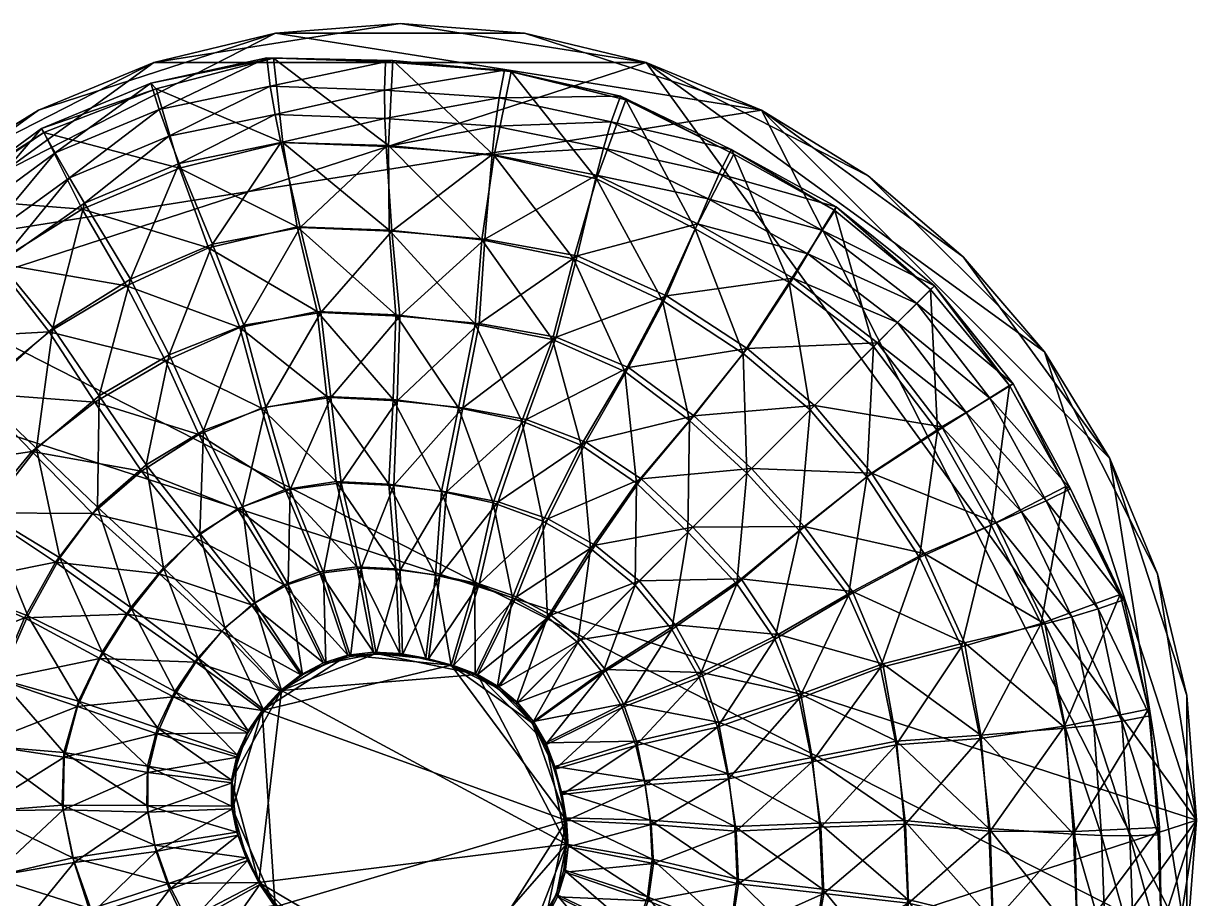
# Model space of a CAD drawing. Header units: centimetres. Extents: x -12 to 12, y -9.4 to 9.4.
# Drawn here: x -1.85 to 12.05, y -0.93 to 9.44 of the extents above; entities that cross this region are included whole.
import ezdxf

# ---------------------------------------------------------------- set-up
doc = ezdxf.new("R2010")
doc.units = ezdxf.units.CM
doc.layers.get('0').update_dxf_attribs({"color": 194, "true_color": 0x551cb1})

msp = doc.modelspace()

# ---------------------------------------------------------------- meshes
at = {"color": 221, "true_color": 0xe5a6d7}
mesh = msp.add_polyface(dxfattribs=at)
corners = [(12.049, 0, 0.044), (11.933, 1.476, 0.044), (11.587, 2.916, 0.044), (11.021, 4.284, 0.044), (10.247, 5.546, 0.044), (9.285, 6.672, 0.044), (8.16, 7.633, 0.044), (6.897, 8.407, 0.044), (5.529, 8.974, 0.044), (4.09, 9.319, 0.044), (2.614, 9.435, 0.044), (1.138, 9.319, 0.044), (-0.302, 8.974, 0.044), (-1.67, 8.407, 0.044), (-2.932, 7.633, 0.044), (-4.058, 6.672, 0.044), (-5.02, 5.546, 0.044), (-5.793, 4.284, 0.044), (-6.36, 2.916, 0.044), (-6.706, 1.476, 0.044), (-6.822, 0, 0.044), (-6.706, -1.476, 0.044), (-6.36, -2.916, 0.044), (-5.793, -4.284, 0.044), (-5.02, -5.546, 0.044), (-4.058, -6.672, 0.044), (-2.932, -7.633, 0.044), (-1.67, -8.407, 0.044), (-0.302, -8.974, 0.044), (1.138, -9.319, 0.044), (2.614, -9.435, 0.044), (4.09, -9.319, 0.044), (5.529, -8.974, 0.044), (6.897, -8.407, 0.044), (8.16, -7.633, 0.044), (9.285, -6.672, 0.044), (10.247, -5.546, 0.044), (11.021, -4.284, 0.044), (11.587, -2.916, 0.044), (11.933, -1.476, 0.044), (12.049, 0, 0.149), (11.933, 1.476, 0.149), (11.587, 2.916, 0.149), (11.021, 4.284, 0.149), (10.247, 5.546, 0.149), (9.285, 6.672, 0.149), (8.16, 7.633, 0.149), (6.897, 8.407, 0.149), (5.529, 8.974, 0.149), (4.09, 9.319, 0.149), (2.614, 9.435, 0.149), (1.138, 9.319, 0.149), (-0.302, 8.974, 0.149), (-1.67, 8.407, 0.149), (-2.932, 7.633, 0.149), (-4.058, 6.672, 0.149), (-5.02, 5.546, 0.149), (-5.793, 4.284, 0.149), (-6.36, 2.916, 0.149), (-6.706, 1.476, 0.149), (-6.822, 0, 0.149), (-6.706, -1.476, 0.149), (-6.36, -2.916, 0.149), (-5.793, -4.284, 0.149), (-5.02, -5.546, 0.149), (-4.058, -6.672, 0.149), (-2.932, -7.633, 0.149), (-1.67, -8.407, 0.149), (-0.302, -8.974, 0.149), (1.138, -9.319, 0.149), (2.614, -9.435, 0.149), (4.09, -9.319, 0.149), (5.529, -8.974, 0.149), (6.897, -8.407, 0.149), (8.16, -7.633, 0.149), (9.285, -6.672, 0.149), (10.247, -5.546, 0.149), (11.021, -4.284, 0.149), (11.587, -2.916, 0.149), (11.933, -1.476, 0.149)]
mesh.append_faces([[corners[k] for k in face] for face in [(36, 34, 32), (32, 30, 28), (28, 26, 24), (32, 28, 24), (24, 22, 20), (20, 18, 16), (24, 20, 16), (16, 14, 12), (12, 10, 8), (16, 12, 8), (8, 6, 4), (4, 2, 0), (8, 4, 0), (16, 8, 0), (24, 16, 0), (32, 24, 0), (36, 32, 0), (38, 36, 0), (43, 45, 47), (47, 49, 51), (51, 53, 55), (47, 51, 55), (55, 57, 59), (59, 61, 63), (55, 59, 63), (63, 65, 67), (67, 69, 71), (63, 67, 71), (71, 73, 75), (75, 77, 79), (71, 75, 79), (63, 71, 79), (55, 63, 79), (47, 55, 79), (43, 47, 79), (41, 43, 79)]], dxfattribs={"vtx0": -1, "vtx1": -1, "vtx2": -1, "color": 221})
mesh.append_faces([[corners[k] for k in face] for face in [(39, 38, 0), (40, 41, 79)]], dxfattribs={"vtx1": -1, "color": 221})
mesh.append_faces([[corners[k] for k in face] for face in [(0, 1, 41), (41, 40, 0), (1, 2, 42), (42, 41, 1), (2, 3, 43), (43, 42, 2), (3, 4, 44), (44, 43, 3), (4, 5, 45), (45, 44, 4), (5, 6, 46), (46, 45, 5), (6, 7, 47), (47, 46, 6), (7, 8, 48), (48, 47, 7), (8, 9, 49), (49, 48, 8), (9, 10, 50), (50, 49, 9), (10, 11, 51), (51, 50, 10), (11, 12, 52), (52, 51, 11), (12, 13, 53), (53, 52, 12), (13, 14, 54), (54, 53, 13), (14, 15, 55), (55, 54, 14), (15, 16, 56), (56, 55, 15), (16, 17, 57), (57, 56, 16), (17, 18, 58), (58, 57, 17), (18, 19, 59), (59, 58, 18), (19, 20, 60), (60, 59, 19), (20, 21, 61), (61, 60, 20), (21, 22, 62), (62, 61, 21), (22, 23, 63), (63, 62, 22), (23, 24, 64), (64, 63, 23), (24, 25, 65), (65, 64, 24), (25, 26, 66), (66, 65, 25), (26, 27, 67), (67, 66, 26), (27, 28, 68), (68, 67, 27), (28, 29, 69), (69, 68, 28), (29, 30, 70), (70, 69, 29), (30, 31, 71), (71, 70, 30), (31, 32, 72), (72, 71, 31), (32, 33, 73), (73, 72, 32), (33, 34, 74), (74, 73, 33), (34, 35, 75), (75, 74, 34), (35, 36, 76), (76, 75, 35), (36, 37, 77), (77, 76, 36), (37, 38, 78), (78, 77, 37), (38, 39, 79), (79, 78, 38), (39, 0, 40), (40, 79, 39), (38, 37, 36), (36, 35, 34), (34, 33, 32), (32, 31, 30), (30, 29, 28), (28, 27, 26), (26, 25, 24), (24, 23, 22), (22, 21, 20), (20, 19, 18), (18, 17, 16), (16, 15, 14), (14, 13, 12), (12, 11, 10), (10, 9, 8), (8, 7, 6), (6, 5, 4), (4, 3, 2), (2, 1, 0), (41, 42, 43), (43, 44, 45), (45, 46, 47), (47, 48, 49), (49, 50, 51), (51, 52, 53), (53, 54, 55), (55, 56, 57), (57, 58, 59), (59, 60, 61), (61, 62, 63), (63, 64, 65), (65, 66, 67), (67, 68, 69), (69, 70, 71), (71, 72, 73), (73, 74, 75), (75, 76, 77), (77, 78, 79)]], dxfattribs={"vtx2": -1, "color": 221})
mesh = msp.add_polyface(dxfattribs=at)
corners = [(2.527, 8.995, 0.086), (1.115, 9.023, 0.166), (1.035, 9.03, 0.666), (2.443, 8.982, 0.586), (-0.275, 8.661, 0.068), (-0.338, 8.728, 0.568), (1.134, 8.359, 0.736), (2.434, 8.311, 0.68), (2.43, 8.646, 0.668), (1.076, 8.693, 0.739), (-0.125, 8.101, 0.651), (-0.24, 8.418, 0.648), (-1.3, 7.609, 0.62), (1.202, 8.026, 0.661), (2.449, 7.978, 0.619), (-0.002, 7.778, 0.582), (-1.125, 7.306, 0.561), (-1.473, 7.904, 0.608), (1.432, 7.021, 0.637), (2.518, 6.974, 0.627), (0.391, 6.822, 0.576), (-0.579, 6.407, 0.58), (1.676, 6.014, 0.623), (2.611, 5.971, 0.609), (0.762, 5.861, 0.596), (-0.119, 5.511, 0.601), (-1.606, 8.145, 0.024), (0, 7.72, 0.036), (1.225, 8.026, 0.115), (2.479, 7.992, 0.073), (-1.152, 7.235, 0.015), (0.346, 6.779, 0.03), (-0.626, 6.328, 0.034), (1.395, 7.026, 0.091), (2.484, 6.989, 0.081), (0.718, 5.834, 0.05), (1.631, 6.024, 0.077), (2.566, 5.986, 0.063)]
mesh.append_faces([[corners[k] for k in face] for face in [(0, 1, 2), (2, 3, 0), (1, 4, 5), (5, 2, 1), (6, 7, 8), (8, 9, 6), (10, 6, 9), (9, 11, 10), (12, 10, 11), (13, 14, 7), (7, 6, 13), (3, 2, 9), (9, 8, 3), (15, 13, 6), (6, 10, 15), (2, 5, 11), (11, 9, 2), (16, 15, 10), (17, 11, 5), (14, 13, 18), (18, 19, 14), (13, 15, 20), (20, 18, 13), (15, 16, 21), (21, 20, 15), (19, 18, 22), (22, 23, 19), (18, 20, 24), (24, 22, 18), (20, 21, 25), (26, 4, 27), (4, 1, 28), (28, 27, 4), (1, 0, 29), (29, 28, 1), (30, 27, 31), (31, 32, 30), (27, 28, 33), (33, 31, 27), (28, 29, 34), (34, 33, 28), (32, 31, 35), (31, 33, 36), (33, 34, 37), (37, 36, 33)]], dxfattribs={"vtx2": -1, "color": 221})
mesh = msp.add_polyface(dxfattribs=at)
corners = [(5.287, 8.53, 0.093), (3.931, 8.867, 0.083), (3.851, 8.883, 0.583), (5.224, 8.575, 0.593), (2.527, 8.995, 0.086), (2.443, 8.982, 0.586), (6.395, 7.654, 0.625), (5.116, 8.272, 0.68), (5.024, 7.958, 0.688), (3.74, 8.219, 0.666), (3.787, 8.553, 0.663), (2.434, 8.311, 0.68), (2.43, 8.646, 0.668), (6.264, 7.36, 0.655), (4.94, 7.639, 0.619), (3.704, 7.883, 0.596), (2.449, 7.978, 0.619), (6.136, 7.062, 0.61), (4.714, 6.685, 0.597), (5.771, 6.209, 0.645), (3.62, 6.882, 0.58), (2.518, 6.974, 0.627), (4.465, 5.72, 0.6), (3.55, 5.881, 0.571), (2.611, 5.971, 0.609), (3.727, 7.87, 0.05), (2.479, 7.992, 0.073), (4.942, 7.597, 0.073), (6.109, 7.004, 0.064), (3.583, 6.873, 0.034), (2.484, 6.989, 0.081), (4.669, 6.649, 0.051), (5.724, 6.154, 0.099), (3.505, 5.876, 0.025), (2.566, 5.986, 0.063), (4.42, 5.692, 0.054), (5.275, 5.314, 0.123)]
mesh.append_faces([[corners[k] for k in face] for face in [(0, 1, 2), (2, 3, 0), (1, 4, 5), (5, 2, 1), (6, 7, 8), (9, 8, 7), (7, 10, 9), (11, 9, 10), (10, 12, 11), (13, 8, 14), (15, 14, 8), (8, 9, 15), (3, 2, 10), (10, 7, 3), (16, 15, 9), (9, 11, 16), (2, 5, 12), (12, 10, 2), (17, 14, 18), (18, 19, 17), (14, 15, 20), (20, 18, 14), (15, 16, 21), (21, 20, 15), (19, 18, 22), (18, 20, 23), (23, 22, 18), (20, 21, 24), (24, 23, 20), (4, 1, 25), (25, 26, 4), (1, 0, 27), (27, 25, 1), (28, 27, 0), (26, 25, 29), (29, 30, 26), (25, 27, 31), (31, 29, 25), (27, 28, 32), (32, 31, 27), (30, 29, 33), (33, 34, 30), (29, 31, 35), (35, 33, 29), (31, 32, 36)]], dxfattribs={"vtx2": -1, "color": 221})
mesh = msp.add_polyface(dxfattribs=at)
corners = [(-0.275, 8.661, 0.068), (-1.606, 8.145, 0.024), (-1.635, 8.19, 0.524), (-0.338, 8.728, 0.568), (-2.817, 7.367, 0.093), (-2.799, 7.339, 0.593), (-3.829, 6.307, 0.125), (-3.784, 6.263, 0.625), (-4.729, 5.082, 0.183), (-4.685, 5.077, 0.683), (-0.24, 8.418, 0.648), (-1.473, 7.904, 0.608), (-1.3, 7.609, 0.62), (-2.35, 6.849, 0.663), (-2.575, 7.093, 0.662), (-3.274, 5.847, 0.688), (-3.521, 6.05, 0.691), (-4.161, 4.745, 0.759), (-0.125, 8.101, 0.651), (-1.125, 7.306, 0.561), (-2.129, 6.602, 0.598), (-3.042, 5.652, 0.618), (-3.907, 4.583, 0.683), (-4.42, 4.91, 0.759), (-1.498, 5.832, 0.623), (-0.579, 6.407, 0.58), (-2.368, 5.049, 0.634), (-0.95, 5.027, 0.654), (-3.086, 5.698, 0.072), (-2.177, 6.595, 0.052), (-1.152, 7.235, 0.015), (0, 7.72, 0.036), (-1.543, 5.785, 0.077), (-2.417, 5.059, 0.088), (-0.626, 6.328, 0.034), (-1, 4.952, 0.108), (-0.165, 5.442, 0.055)]
mesh.append_faces([[corners[k] for k in face] for face in [(0, 1, 2), (2, 3, 0), (1, 4, 5), (5, 2, 1), (4, 6, 7), (7, 5, 4), (6, 8, 9), (9, 7, 6), (10, 11, 12), (13, 12, 11), (11, 14, 13), (15, 13, 14), (14, 16, 15), (17, 15, 16), (18, 12, 19), (3, 2, 11), (20, 19, 12), (12, 13, 20), (2, 5, 14), (14, 11, 2), (21, 20, 13), (13, 15, 21), (5, 7, 16), (16, 14, 5), (22, 21, 15), (7, 9, 23), (23, 16, 7), (19, 20, 24), (24, 25, 19), (20, 21, 26), (26, 24, 20), (25, 24, 27), (8, 6, 28), (6, 4, 29), (29, 28, 6), (4, 1, 30), (30, 29, 4), (31, 30, 1), (28, 29, 32), (32, 33, 28), (29, 30, 34), (34, 32, 29), (33, 32, 35), (32, 34, 36), (36, 35, 32)]], dxfattribs={"vtx2": -1, "color": 221})
mesh = msp.add_polyface(dxfattribs=at)
corners = [(7.763, 7.22, 0.009), (6.566, 7.888, 0.02), (6.537, 7.941, 0.52), (7.781, 7.264, 0.509), (5.287, 8.53, 0.093), (5.224, 8.575, 0.593), (6.264, 7.36, 0.655), (7.444, 6.706, 0.678), (7.612, 6.988, 0.631), (6.395, 7.654, 0.625), (5.024, 7.958, 0.688), (6.136, 7.062, 0.61), (7.272, 6.419, 0.648), (4.94, 7.639, 0.619), (5.116, 8.272, 0.68), (8.268, 5.654, 0.728), (6.724, 5.585, 0.701), (7.523, 4.91, 0.772), (5.771, 6.209, 0.645), (8.199, 4.11, 0.802), (6.779, 4.165, 0.74), (7.403, 3.479, 0.742), (6.093, 4.79, 0.707), (5.321, 5.361, 0.669), (6.083, 3.469, 0.708), (6.655, 2.858, 0.72), (5.472, 4.041, 0.696), (6.109, 7.004, 0.064), (7.224, 6.367, 0.102), (6.679, 5.528, 0.155), (5.724, 6.154, 0.099), (8.223, 5.609, 0.182), (7.474, 4.86, 0.226), (6.042, 4.732, 0.161), (5.275, 5.314, 0.123), (6.723, 4.109, 0.194), (8.142, 4.066, 0.256), (7.346, 3.429, 0.196), (6.025, 3.411, 0.162), (5.414, 3.99, 0.15), (6.604, 2.801, 0.174)]
mesh.append_faces([[corners[k] for k in face] for face in [(0, 1, 2), (2, 3, 0), (1, 4, 5), (5, 2, 1), (6, 7, 8), (8, 9, 6), (10, 6, 9), (11, 12, 7), (7, 6, 11), (3, 2, 9), (9, 8, 3), (13, 11, 6), (2, 5, 14), (14, 9, 2), (15, 12, 16), (16, 17, 15), (12, 11, 18), (18, 16, 12), (19, 17, 20), (20, 21, 19), (17, 16, 22), (22, 20, 17), (16, 18, 23), (23, 22, 16), (21, 20, 24), (24, 25, 21), (20, 22, 26), (26, 24, 20), (4, 1, 27), (1, 0, 28), (28, 27, 1), (27, 28, 29), (29, 30, 27), (28, 31, 32), (32, 29, 28), (30, 29, 33), (33, 34, 30), (29, 32, 35), (35, 33, 29), (32, 36, 37), (37, 35, 32), (33, 35, 38), (38, 39, 33), (35, 37, 40), (40, 38, 35)]], dxfattribs={"vtx2": -1, "color": 221})
mesh = msp.add_polyface(dxfattribs=at)
corners = [(11.144, 2.674, 0.162), (10.502, 3.952, 0.251), (10.555, 3.924, 0.751), (9.833, 5.15, 0.204), (9.877, 5.168, 0.704), (8.899, 6.285, 0.085), (8.944, 6.33, 0.585), (7.763, 7.22, 0.009), (7.781, 7.264, 0.509), (10.885, 2.502, 0.753), (10.267, 3.782, 0.845), (9.974, 3.651, 0.859), (9.32, 4.83, 0.855), (9.601, 4.999, 0.819), (8.508, 5.894, 0.756), (8.734, 6.121, 0.706), (7.444, 6.706, 0.678), (7.612, 6.988, 0.631), (11.189, 2.61, 0.662), (9.033, 4.658, 0.81), (9.675, 3.523, 0.793), (8.268, 5.654, 0.728), (7.272, 6.419, 0.648), (8.199, 4.11, 0.802), (8.822, 3.157, 0.759), (7.523, 4.91, 0.772), (7.403, 3.479, 0.742), (8.223, 5.609, 0.182), (7.224, 6.367, 0.102), (8.981, 4.611, 0.264), (9.617, 3.495, 0.247), (10.21, 2.328, 0.168), (8.142, 4.066, 0.256), (7.474, 4.86, 0.226), (8.768, 3.11, 0.213), (7.927, 2.661, 0.184), (7.346, 3.429, 0.196)]
mesh.append_faces([[corners[k] for k in face] for face in [(0, 1, 2), (1, 3, 4), (4, 2, 1), (3, 5, 6), (6, 4, 3), (5, 7, 8), (8, 6, 5), (9, 10, 11), (12, 11, 10), (10, 13, 12), (14, 12, 13), (13, 15, 14), (16, 14, 15), (15, 17, 16), (18, 2, 10), (19, 20, 11), (11, 12, 19), (2, 4, 13), (13, 10, 2), (21, 19, 12), (12, 14, 21), (4, 6, 15), (15, 13, 4), (22, 21, 14), (14, 16, 22), (6, 8, 17), (17, 15, 6), (20, 19, 23), (23, 24, 20), (19, 21, 25), (25, 23, 19), (24, 23, 26), (7, 5, 27), (27, 28, 7), (5, 3, 29), (29, 27, 5), (3, 1, 30), (30, 29, 3), (31, 30, 1), (27, 29, 32), (32, 33, 27), (29, 30, 34), (34, 32, 29), (32, 34, 35), (35, 36, 32)]], dxfattribs={"vtx2": -1, "color": 221})
mesh = msp.add_polyface(dxfattribs=at)
corners = [(-0.119, 5.511, 0.601), (0.762, 5.861, 0.596), (0.391, 6.822, 0.576), (-0.95, 5.027, 0.654), (-0.579, 6.407, 0.58), (2.611, 5.971, 0.609), (1.676, 6.014, 0.623), (1.796, 5.005, 0.585), (2.58, 4.968, 0.581), (1.024, 4.892, 0.576), (0.285, 4.616, 0.592), (-0.392, 4.208, 0.641), (1.917, 3.995, 0.589), (2.54, 3.965, 0.607), (1.312, 3.915, 0.574), (0.746, 3.712, 0.582), (0.243, 3.396, 0.623), (-0.971, 3.707, 0.694), (-0.188, 2.99, 0.693), (2.152, 2.985, 0.655), (1.707, 2.93, 0.639), (1.287, 2.792, 0.643), (0.718, 5.834, 0.05), (-0.165, 5.442, 0.055), (-0.626, 6.328, 0.034), (1.631, 6.024, 0.077), (0.346, 6.779, 0.03), (-1, 4.952, 0.108), (0.231, 4.568, 0.046), (-0.449, 4.133, 0.095), (0.972, 4.88, 0.03), (1.747, 5.019, 0.039), (2.566, 5.986, 0.063), (2.531, 4.983, 0.035), (-1.029, 3.633, 0.148), (0.187, 3.344, 0.077), (0.688, 3.687, 0.036), (1.254, 3.916, 0.028), (1.859, 4.011, 0.043), (2.483, 3.98, 0.061), (1.658, 2.941, 0.093), (2.101, 3.002, 0.109), (2.563, 2.977, 0.127)]
mesh.append_faces([[corners[k] for k in face] for face in [(0, 1, 2), (3, 0, 4), (5, 6, 7), (7, 8, 5), (6, 1, 9), (9, 7, 6), (1, 0, 10), (10, 9, 1), (0, 3, 11), (11, 10, 0), (8, 7, 12), (12, 13, 8), (7, 9, 14), (14, 12, 7), (9, 10, 15), (15, 14, 9), (10, 11, 16), (16, 15, 10), (11, 17, 18), (18, 16, 11), (13, 12, 19), (12, 14, 20), (14, 15, 21), (22, 23, 24), (25, 22, 26), (27, 23, 28), (28, 29, 27), (23, 22, 30), (30, 28, 23), (22, 25, 31), (31, 30, 22), (25, 32, 33), (33, 31, 25), (34, 29, 35), (29, 28, 36), (36, 35, 29), (28, 30, 37), (37, 36, 28), (30, 31, 38), (38, 37, 30), (31, 33, 39), (39, 38, 31), (36, 37, 40), (37, 38, 41), (38, 39, 42)]], dxfattribs={"vtx2": -1, "color": 221})
mesh = msp.add_polyface(dxfattribs=at)
corners = [(4.465, 5.72, 0.6), (5.321, 5.361, 0.669), (5.771, 6.209, 0.645), (6.093, 4.79, 0.707), (4.814, 4.479, 0.669), (5.472, 4.041, 0.696), (4.106, 4.747, 0.618), (3.55, 5.881, 0.571), (3.357, 4.884, 0.578), (2.611, 5.971, 0.609), (2.58, 4.968, 0.581), (6.083, 3.469, 0.708), (4.927, 3.259, 0.704), (4.364, 3.57, 0.689), (3.775, 3.772, 0.659), (3.164, 3.889, 0.626), (2.54, 3.965, 0.607), (3.55, 2.8, 0.709), (3.085, 2.897, 0.689), (2.615, 2.962, 0.673), (5.275, 5.314, 0.123), (4.42, 5.692, 0.054), (4.669, 6.649, 0.051), (2.566, 5.986, 0.063), (3.505, 5.876, 0.025), (3.307, 4.883, 0.032), (2.531, 4.983, 0.035), (4.055, 4.727, 0.072), (4.76, 4.441, 0.123), (6.042, 4.732, 0.161), (5.414, 3.99, 0.15), (3.106, 3.891, 0.08), (2.483, 3.98, 0.061), (3.717, 3.759, 0.113), (4.306, 3.543, 0.143), (4.871, 3.219, 0.158), (6.025, 3.411, 0.162), (5.398, 2.785, 0.172), (3.034, 2.903, 0.143), (2.563, 2.977, 0.127), (3.501, 2.795, 0.163), (3.948, 2.632, 0.178)]
mesh.append_faces([[corners[k] for k in face] for face in [(0, 1, 2), (3, 1, 4), (4, 5, 3), (1, 0, 6), (6, 4, 1), (0, 7, 8), (8, 6, 0), (7, 9, 10), (10, 8, 7), (11, 5, 12), (5, 4, 13), (13, 12, 5), (4, 6, 14), (14, 13, 4), (6, 8, 15), (15, 14, 6), (8, 10, 16), (16, 15, 8), (13, 14, 17), (14, 15, 18), (15, 16, 19), (19, 18, 15), (20, 21, 22), (23, 24, 25), (25, 26, 23), (24, 21, 27), (27, 25, 24), (21, 20, 28), (28, 27, 21), (20, 29, 30), (30, 28, 20), (26, 25, 31), (31, 32, 26), (25, 27, 33), (33, 31, 25), (27, 28, 34), (34, 33, 27), (28, 30, 35), (35, 34, 28), (30, 36, 37), (37, 35, 30), (32, 31, 38), (38, 39, 32), (31, 33, 40), (33, 34, 41)]], dxfattribs={"vtx2": -1, "color": 221})
mesh = msp.add_polyface(dxfattribs=at)
corners = [(-4.729, 5.082, 0.183), (-5.536, 3.812, 0.232), (-5.483, 3.84, 0.732), (-4.685, 5.077, 0.683), (-5.93, 2.552, 0.72), (-3.521, 6.05, 0.691), (-4.42, 4.91, 0.759), (-4.161, 4.745, 0.759), (-4.873, 3.564, 0.836), (-5.175, 3.701, 0.823), (-5.275, 2.341, 0.838), (-3.274, 5.847, 0.688), (-3.907, 4.583, 0.683), (-4.575, 3.434, 0.77), (-5.598, 2.447, 0.821), (-3.042, 5.652, 0.618), (-3.118, 4.107, 0.669), (-2.368, 5.049, 0.634), (-3.641, 3.088, 0.731), (-1.498, 5.832, 0.623), (-1.693, 4.404, 0.679), (-0.95, 5.027, 0.654), (-2.29, 3.637, 0.704), (-2.701, 2.767, 0.724), (-0.971, 3.707, 0.694), (-0.392, 4.208, 0.641), (-1.415, 3.108, 0.739), (-5.975, 2.509, 0.22), (-4.633, 3.446, 0.224), (-3.959, 4.627, 0.137), (-3.086, 5.698, 0.072), (-3.175, 4.154, 0.123), (-3.696, 3.138, 0.185), (-2.417, 5.059, 0.088), (-2.348, 3.64, 0.158), (-2.748, 2.8, 0.178), (-1.749, 4.365, 0.133), (-1, 4.952, 0.108), (-1.029, 3.633, 0.148), (-1.466, 3.057, 0.193), (-0.449, 4.133, 0.095), (-0.237, 2.918, 0.147)]
mesh.append_faces([[corners[k] for k in face] for face in [(0, 1, 2), (2, 3, 0), (4, 2, 1), (5, 6, 7), (8, 7, 6), (6, 9, 8), (10, 8, 9), (11, 7, 12), (13, 12, 7), (7, 8, 13), (3, 2, 9), (9, 6, 3), (14, 9, 2), (15, 12, 16), (16, 17, 15), (12, 13, 18), (18, 16, 12), (19, 17, 20), (20, 21, 19), (17, 16, 22), (22, 20, 17), (16, 18, 23), (23, 22, 16), (21, 20, 24), (24, 25, 21), (20, 22, 26), (26, 24, 20), (27, 1, 28), (1, 0, 29), (29, 28, 1), (30, 29, 0), (28, 29, 31), (31, 32, 28), (29, 30, 33), (33, 31, 29), (32, 31, 34), (34, 35, 32), (31, 33, 36), (36, 34, 31), (37, 36, 33), (34, 36, 38), (38, 39, 34), (36, 37, 40), (40, 38, 36), (39, 38, 41)]], dxfattribs={"vtx2": -1, "color": 221})
mesh = msp.add_polyface(dxfattribs=at)
corners = [(0.688, 0.747, 0.257), (0.809, 1.036, 0.25), (0.981, 1.3, 0.233), (1.192, 1.532, 0.211), (1.437, 1.723, 0.189), (1.707, 1.866, 0.173), (1.997, 1.956, 0.164), (2.3, 1.991, 0.162), (2.61, 1.974, 0.162), (3.22, 1.837, 0.171), (2.95, 1.91, 0.711), (2.642, 1.959, 0.708), (2.331, 1.974, 0.708), (2.026, 1.94, 0.71), (1.733, 1.855, 0.719), (1.459, 1.72, 0.735), (1.209, 1.538, 0.757), (3.53, 1.725, 0.725), (0.991, 1.314, 0.779), (0.813, 1.058, 0.796), (0.616, 0.476, 0.8), (0.943, -0.738, 0.789), (4.587, -0.283, 0.72), (2.152, 2.985, 0.655), (2.615, 2.962, 0.673), (2.54, 3.965, 0.607), (1.707, 2.93, 0.639), (1.917, 3.995, 0.589), (1.287, 2.792, 0.643), (1.312, 3.915, 0.574), (0.895, 2.571, 0.673), (0.746, 3.712, 0.582), (0.537, 2.278, 0.722), (1.658, 2.941, 0.093), (1.241, 2.789, 0.097), (0.688, 3.687, 0.036), (2.101, 3.002, 0.109), (1.254, 3.916, 0.028), (2.563, 2.977, 0.127), (1.859, 4.011, 0.043), (0.193, 1.87, 0.228), (0.503, 2.238, 0.176), (0.854, 2.55, 0.127)]
mesh.append_faces([[corners[k] for k in face] for face in [(2, 4, 6), (6, 8, 9), (2, 6, 9), (12, 14, 16), (17, 12, 16), (16, 19, 20), (16, 20, 21), (16, 21, 22)]], dxfattribs={"vtx0": -1, "vtx1": -1, "vtx2": -1, "color": 221})
mesh.append_faces([[corners[k] for k in face] for face in [(0, 1, 2), (2, 3, 4), (4, 5, 6), (6, 7, 8), (10, 11, 12), (12, 13, 14), (14, 15, 16), (16, 18, 19), (23, 24, 25), (26, 23, 27), (28, 26, 29), (30, 28, 31), (24, 23, 12), (12, 11, 24), (23, 26, 13), (13, 12, 23), (26, 28, 14), (14, 13, 26), (28, 30, 15), (15, 14, 28), (30, 32, 16), (16, 15, 30), (18, 16, 32), (33, 34, 35), (36, 33, 37), (38, 36, 39), (3, 2, 40), (41, 42, 4), (4, 3, 41), (42, 34, 5), (5, 4, 42), (34, 33, 6), (6, 5, 34), (33, 36, 7), (7, 6, 33), (36, 38, 8), (8, 7, 36)]], dxfattribs={"vtx2": -1, "color": 221})
mesh = msp.add_polyface(dxfattribs=at)
corners = [(2.61, 1.974, 0.162), (2.919, 1.92, 0.165), (3.22, 1.837, 0.171), (3.503, 1.721, 0.179), (3.763, 1.568, 0.187), (3.99, 1.376, 0.192), (4.182, 1.149, 0.196), (4.335, 0.89, 0.196), (4.451, 0.606, 0.191), (4.587, -0.003, 0.176), (0.981, 1.3, 0.233), (4.524, 0.336, 0.73), (4.448, 0.635, 0.737), (4.339, 0.916, 0.742), (4.193, 1.171, 0.742), (4.006, 1.393, 0.738), (3.784, 1.579, 0.733), (3.53, 1.725, 0.725), (3.249, 1.834, 0.717), (2.95, 1.91, 0.711), (2.331, 1.974, 0.708), (1.209, 1.538, 0.757), (4.587, -0.283, 0.72), (4.927, 3.259, 0.704), (4.364, 3.57, 0.689), (3.994, 2.647, 0.724), (3.55, 2.8, 0.709), (3.085, 2.897, 0.689), (3.775, 3.772, 0.659), (5.043, 1.787, 0.757), (4.754, 2.14, 0.749), (4.4, 2.429, 0.737), (2.615, 2.962, 0.673), (2.642, 1.959, 0.708), (3.501, 2.795, 0.163), (3.034, 2.903, 0.143), (3.106, 3.891, 0.08), (3.948, 2.632, 0.178), (3.717, 3.759, 0.113), (4.359, 2.403, 0.191), (4.306, 3.543, 0.143), (2.563, 2.977, 0.127), (4.719, 2.106, 0.203)]
mesh.append_faces([[corners[k] for k in face] for face in [(2, 4, 6), (6, 8, 9), (2, 6, 9), (10, 2, 9), (13, 15, 17), (17, 19, 20), (17, 21, 22), (13, 17, 22)]], dxfattribs={"vtx0": -1, "vtx1": -1, "vtx2": -1, "color": 221})
mesh.append_faces([[corners[k] for k in face] for face in [(0, 1, 2), (2, 3, 4), (4, 5, 6), (6, 7, 8), (11, 12, 13), (13, 14, 15), (15, 16, 17), (17, 18, 19), (23, 24, 25), (26, 25, 24), (27, 26, 28), (15, 14, 29), (30, 31, 16), (16, 15, 30), (31, 25, 17), (17, 16, 31), (25, 26, 18), (18, 17, 25), (26, 27, 19), (19, 18, 26), (27, 32, 33), (33, 19, 27), (34, 35, 36), (37, 34, 38), (39, 37, 40), (41, 35, 1), (1, 0, 41), (35, 34, 2), (2, 1, 35), (34, 37, 3), (3, 2, 34), (37, 39, 4), (4, 3, 37), (39, 42, 5), (5, 4, 39), (6, 5, 42)]], dxfattribs={"vtx2": -1, "color": 221})
mesh = msp.add_polyface(dxfattribs=at)
corners = [(11.609, -0.086, 0.136), (11.481, 1.317, 0.051), (11.496, 1.237, 0.551), (11.595, -0.171, 0.636), (11.144, 2.674, 0.162), (11.189, 2.61, 0.662), (10.555, 3.924, 0.751), (10.832, 1.127, 0.684), (10.925, -0.18, 0.726), (11.26, -0.184, 0.719), (11.166, 1.173, 0.653), (10.572, 2.41, 0.771), (10.885, 2.502, 0.753), (9.974, 3.651, 0.859), (10.496, 1.09, 0.64), (10.591, -0.165, 0.659), (10.253, 2.326, 0.714), (9.675, 3.523, 0.793), (10.267, 3.782, 0.845), (9.495, 1.007, 0.694), (9.588, -0.096, 0.662), (9.299, 2.1, 0.726), (8.822, 3.157, 0.759), (8.495, 0.937, 0.73), (8.585, -0.003, 0.701), (8.333, 1.851, 0.73), (10.606, -0.134, 0.113), (10.483, 1.113, 0.094), (10.502, 3.952, 0.251), (10.21, 2.328, 0.168), (9.603, -0.129, 0.116), (9.486, 0.969, 0.148), (9.617, 3.495, 0.247), (9.263, 2.055, 0.18), (8.768, 3.11, 0.213), (8.6, -0.048, 0.155), (8.49, 0.892, 0.184), (8.305, 1.807, 0.184)]
mesh.append_faces([[corners[k] for k in face] for face in [(0, 1, 2), (2, 3, 0), (1, 4, 5), (5, 2, 1), (6, 5, 4), (7, 8, 9), (9, 10, 7), (11, 7, 10), (10, 12, 11), (13, 11, 12), (14, 15, 8), (8, 7, 14), (3, 2, 10), (10, 9, 3), (16, 14, 7), (7, 11, 16), (2, 5, 12), (12, 10, 2), (17, 16, 11), (11, 13, 17), (18, 12, 5), (15, 14, 19), (19, 20, 15), (14, 16, 21), (21, 19, 14), (16, 17, 22), (22, 21, 16), (20, 19, 23), (23, 24, 20), (19, 21, 25), (1, 0, 26), (26, 27, 1), (28, 4, 29), (4, 1, 27), (27, 29, 4), (27, 26, 30), (30, 31, 27), (32, 29, 33), (33, 34, 32), (29, 27, 31), (31, 33, 29), (31, 30, 35), (35, 36, 31), (34, 33, 37), (33, 31, 36)]], dxfattribs={"vtx2": -1, "color": 221})
mesh = msp.add_polyface(dxfattribs=at)
corners = [(-3.641, 3.088, 0.731), (-4.004, 2.02, 0.719), (-3.062, 1.842, 0.707), (-2.701, 2.767, 0.724), (-3.339, 0.893, 0.693), (-2.29, 3.637, 0.704), (-1.795, 2.419, 0.773), (-1.415, 3.108, 0.739), (-2.126, 1.669, 0.779), (-2.355, 0.886, 0.773), (-3.396, -0.055, 0.722), (-2.393, 0.099, 0.777), (-0.971, 3.707, 0.694), (-0.575, 2.518, 0.768), (-0.916, 1.989, 0.818), (-1.194, 1.412, 0.83), (-1.368, 0.802, 0.813), (-1.39, 0.177, 0.783), (-0.258, 1.094, 0.819), (-0.379, 0.639, 0.802), (-0.387, 0.173, 0.77), (-4.04, 2.057, 0.173), (-3.696, 3.138, 0.185), (-2.748, 2.8, 0.178), (-3.09, 1.889, 0.161), (-3.382, -0.003, 0.176), (-3.344, 0.945, 0.147), (-2.356, 0.895, 0.227), (-2.379, 0.111, 0.231), (-2.146, 1.665, 0.233), (-1.833, 2.395, 0.227), (-2.348, 3.64, 0.158), (-1.466, 3.057, 0.193), (-1.366, 0.745, 0.267), (-1.375, 0.123, 0.237), (-1.206, 1.348, 0.284), (-0.944, 1.916, 0.272), (-0.615, 2.439, 0.222), (-0.237, 2.918, 0.147), (-0.373, 0.564, 0.256), (-0.262, 1.022, 0.273), (-0.068, 1.46, 0.264)]
mesh.append_faces([[corners[k] for k in face] for face in [(0, 1, 2), (2, 3, 0), (4, 2, 1), (5, 3, 6), (6, 7, 5), (3, 2, 8), (8, 6, 3), (2, 4, 9), (9, 8, 2), (4, 10, 11), (11, 9, 4), (12, 7, 13), (7, 6, 14), (14, 13, 7), (6, 8, 15), (15, 14, 6), (8, 9, 16), (16, 15, 8), (9, 11, 17), (17, 16, 9), (14, 15, 18), (15, 16, 19), (16, 17, 20), (21, 22, 23), (23, 24, 21), (25, 26, 27), (27, 28, 25), (26, 24, 29), (29, 27, 26), (24, 23, 30), (30, 29, 24), (23, 31, 32), (32, 30, 23), (28, 27, 33), (33, 34, 28), (27, 29, 35), (35, 33, 27), (29, 30, 36), (36, 35, 29), (30, 32, 37), (37, 36, 30), (38, 37, 32), (34, 33, 39), (33, 35, 40), (35, 36, 41)]], dxfattribs={"vtx2": -1, "color": 221})
mesh = msp.add_polyface(dxfattribs=at)
corners = [(0.631, 0.134, 0.242), (0.625, 0.444, 0.254), (0.688, 0.747, 0.257), (0.981, 1.3, 0.233), (0.813, 1.058, 0.796), (0.685, 0.776, 0.803), (0.616, 0.476, 0.8), (0.616, 0.167, 0.788), (0.679, -0.143, 0.779), (-0.575, 2.518, 0.768), (-0.188, 2.99, 0.693), (-0.971, 3.707, 0.694), (0.746, 3.712, 0.582), (0.243, 3.396, 0.623), (0.895, 2.571, 0.673), (0.537, 2.278, 0.722), (0.219, 1.925, 0.774), (-0.916, 1.989, 0.818), (-0.052, 1.526, 0.81), (-0.258, 1.094, 0.819), (-0.379, 0.639, 0.802), (-1.194, 1.412, 0.83), (-0.387, 0.173, 0.77), (-1.368, 0.802, 0.813), (0.991, 1.314, 0.779), (0.187, 3.344, 0.077), (-0.237, 2.918, 0.147), (-1.029, 3.633, 0.148), (-0.373, 0.564, 0.256), (-0.372, 0.097, 0.224), (-1.375, 0.123, 0.237), (-0.262, 1.022, 0.273), (-1.366, 0.745, 0.267), (-0.068, 1.46, 0.264), (-1.206, 1.348, 0.284), (-0.944, 1.916, 0.272), (-0.615, 2.439, 0.222), (0.193, 1.87, 0.228), (0.503, 2.238, 0.176), (0.854, 2.55, 0.127), (0.688, 3.687, 0.036), (1.241, 2.789, 0.097), (0.809, 1.036, 0.25), (1.192, 1.532, 0.211)]
mesh.append_faces([[corners[k] for k in face] for face in [(0, 2, 3)]], dxfattribs={"vtx0": -1, "vtx1": -1, "vtx2": -1, "color": 221})
mesh.append_faces([[corners[k] for k in face] for face in [(0, 1, 2), (4, 5, 6), (6, 7, 8), (9, 10, 11), (12, 13, 14), (13, 10, 15), (15, 14, 13), (10, 9, 16), (16, 15, 10), (9, 17, 18), (18, 16, 9), (19, 18, 17), (20, 19, 21), (22, 20, 23), (15, 16, 24), (16, 18, 4), (4, 24, 16), (18, 19, 5), (5, 4, 18), (19, 20, 6), (6, 5, 19), (20, 22, 7), (7, 6, 20), (25, 26, 27), (28, 29, 30), (31, 28, 32), (33, 31, 34), (35, 36, 37), (37, 33, 35), (36, 26, 38), (38, 37, 36), (26, 25, 39), (39, 38, 26), (25, 40, 41), (41, 39, 25), (29, 28, 1), (1, 0, 29), (28, 31, 2), (2, 1, 28), (31, 33, 42), (42, 2, 31), (33, 37, 3), (3, 42, 33), (37, 38, 43)]], dxfattribs={"vtx2": -1, "color": 221})
mesh = msp.add_polyface(dxfattribs=at)
corners = [(4.451, 0.606, 0.191), (4.533, 0.306, 0.184), (4.587, -0.003, 0.176), (4.524, 0.336, 0.73), (4.339, 0.916, 0.742), (4.587, -0.283, 0.72), (4.573, 0.028, 0.722), (4.927, 3.259, 0.704), (5.447, 2.834, 0.718), (6.083, 3.469, 0.708), (5.511, 0.472, 0.723), (5.576, 0.001, 0.7), (6.579, -0.073, 0.661), (5.413, 0.936, 0.745), (6.502, 0.55, 0.693), (6.385, 1.161, 0.723), (6.184, 1.75, 0.74), (5.261, 1.38, 0.758), (5.872, 2.313, 0.737), (5.043, 1.787, 0.757), (4.754, 2.14, 0.749), (4.4, 2.429, 0.737), (3.994, 2.647, 0.724), (4.448, 0.635, 0.737), (4.193, 1.171, 0.742), (4.006, 1.393, 0.738), (5.833, 2.258, 0.191), (5.398, 2.785, 0.172), (6.025, 3.411, 0.162), (5.59, -0.051, 0.154), (5.517, 0.42, 0.177), (6.505, 0.492, 0.147), (4.306, 3.543, 0.143), (4.871, 3.219, 0.158), (4.359, 2.403, 0.191), (4.719, 2.106, 0.203), (5.017, 1.746, 0.211), (6.157, 1.692, 0.194), (5.245, 1.334, 0.212), (6.373, 1.103, 0.177), (5.409, 0.887, 0.199), (4.182, 1.149, 0.196), (4.335, 0.89, 0.196)]
mesh.append_faces([[corners[k] for k in face] for face in [(3, 4, 5)]], dxfattribs={"vtx0": -1, "vtx1": -1, "vtx2": -1, "color": 221})
mesh.append_faces([[corners[k] for k in face] for face in [(6, 3, 5)]], dxfattribs={"vtx1": -1, "color": 221})
mesh.append_faces([[corners[k] for k in face] for face in [(0, 1, 2), (7, 8, 9), (10, 11, 12), (13, 10, 14), (15, 16, 17), (17, 13, 15), (16, 18, 19), (19, 17, 16), (18, 8, 20), (20, 19, 18), (8, 7, 21), (21, 20, 8), (22, 21, 7), (11, 10, 3), (3, 6, 11), (10, 13, 23), (23, 3, 10), (13, 17, 4), (4, 23, 13), (17, 19, 24), (24, 4, 17), (19, 20, 25), (26, 27, 28), (29, 30, 31), (32, 33, 34), (33, 27, 35), (35, 34, 33), (27, 26, 36), (36, 35, 27), (26, 37, 38), (38, 36, 26), (37, 39, 40), (40, 38, 37), (30, 40, 39), (30, 29, 2), (2, 1, 30), (35, 36, 41), (36, 38, 42), (42, 41, 36), (38, 40, 0), (0, 42, 38), (40, 30, 1), (1, 0, 40)]], dxfattribs={"vtx2": -1, "color": 221})
mesh = msp.add_polyface(dxfattribs=at)
corners = [(8.333, 1.851, 0.73), (8.495, 0.937, 0.73), (9.495, 1.007, 0.694), (9.299, 2.1, 0.726), (8.822, 3.157, 0.759), (7.975, 2.707, 0.73), (7.403, 3.479, 0.742), (8.585, -0.003, 0.701), (7.497, 0.743, 0.714), (7.582, -0.033, 0.684), (7.361, 1.493, 0.726), (7.093, 2.201, 0.728), (6.655, 2.858, 0.72), (6.502, 0.55, 0.693), (6.579, -0.073, 0.661), (6.385, 1.161, 0.723), (6.184, 1.75, 0.74), (5.872, 2.313, 0.737), (6.083, 3.469, 0.708), (5.447, 2.834, 0.718), (5.511, 0.472, 0.723), (5.413, 0.936, 0.745), (8.305, 1.807, 0.184), (7.927, 2.661, 0.184), (8.768, 3.11, 0.213), (8.49, 0.892, 0.184), (9.263, 2.055, 0.18), (8.6, -0.048, 0.155), (7.597, -0.083, 0.138), (7.496, 0.693, 0.168), (7.346, 3.429, 0.196), (7.055, 2.146, 0.182), (6.604, 2.801, 0.174), (7.341, 1.441, 0.18), (6.594, -0.131, 0.115), (6.505, 0.492, 0.147), (6.025, 3.411, 0.162), (5.833, 2.258, 0.191), (6.157, 1.692, 0.194), (6.373, 1.103, 0.177), (5.59, -0.051, 0.154), (5.517, 0.42, 0.177)]
mesh.append_faces([[corners[k] for k in face] for face in [(0, 1, 2), (3, 4, 5), (5, 0, 3), (6, 5, 4), (7, 1, 8), (8, 9, 7), (1, 0, 10), (10, 8, 1), (0, 5, 11), (11, 10, 0), (5, 6, 12), (12, 11, 5), (9, 8, 13), (13, 14, 9), (8, 10, 15), (15, 13, 8), (10, 11, 16), (16, 15, 10), (11, 12, 17), (17, 16, 11), (12, 18, 19), (19, 17, 12), (14, 13, 20), (13, 15, 21), (22, 23, 24), (25, 22, 26), (25, 27, 28), (28, 29, 25), (30, 23, 31), (31, 32, 30), (23, 22, 33), (33, 31, 23), (22, 25, 29), (29, 33, 22), (29, 28, 34), (34, 35, 29), (36, 32, 37), (32, 31, 38), (38, 37, 32), (31, 33, 39), (39, 38, 31), (33, 29, 35), (35, 39, 33), (35, 34, 40), (39, 35, 41)]], dxfattribs={"vtx2": -1, "color": 221})
mesh = msp.add_polyface(dxfattribs=at)
corners = [(2.138, -1.807, 0.271), (1.853, -1.659, 0.281), (1.588, -1.478, 0.281), (1.348, -1.265, 0.272), (1.136, -1.026, 0.257), (3.361, -1.926, 0.214), (0.954, -0.761, 0.243), (0.807, -0.475, 0.234), (0.697, -0.175, 0.233), (0.631, 0.134, 0.242), (0.981, 1.3, 0.233), (4.587, -0.003, 0.176), (0.679, -0.143, 0.779), (0.791, -0.447, 0.78), (0.943, -0.738, 0.789), (0.616, 0.476, 0.8), (1.132, -1.011, 0.803), (1.354, -1.26, 0.818), (1.602, -1.481, 0.827), (1.875, -1.67, 0.827), (3.089, -1.998, 0.768), (-0.127, -0.749, 0.732), (-0.291, -0.294, 0.743), (-1.262, -0.445, 0.752), (-1.05, -1.051, 0.722), (-0.775, -1.629, 0.704), (0.093, -1.181, 0.74), (0.361, -1.58, 0.767), (-0.387, 0.173, 0.77), (0.616, 0.167, 0.788), (0.675, -1.938, 0.802), (-0.489, -2.245, 0.163), (-0.8, -1.702, 0.158), (0.089, -1.247, 0.194), (0.339, -1.635, 0.221), (-0.116, -0.821, 0.186), (-0.274, -0.369, 0.197), (-1.049, -1.115, 0.176), (0.979, -2.274, 0.282), (0.635, -1.978, 0.256), (-0.372, 0.097, 0.224)]
mesh.append_faces([[corners[k] for k in face] for face in [(0, 2, 4), (5, 0, 4), (4, 7, 9), (4, 9, 10), (4, 10, 11), (15, 12, 14), (14, 17, 19), (14, 19, 20)]], dxfattribs={"vtx0": -1, "vtx1": -1, "vtx2": -1, "color": 221})
mesh.append_faces([[corners[k] for k in face] for face in [(0, 1, 2), (2, 3, 4), (4, 6, 7), (7, 8, 9), (12, 13, 14), (14, 16, 17), (17, 18, 19), (21, 22, 23), (24, 25, 26), (26, 21, 24), (27, 26, 25), (28, 22, 12), (12, 29, 28), (22, 21, 13), (13, 12, 22), (21, 26, 14), (14, 13, 21), (26, 27, 16), (16, 14, 26), (27, 30, 17), (17, 16, 27), (18, 17, 30), (31, 32, 33), (33, 34, 31), (35, 33, 32), (36, 35, 37), (3, 2, 38), (39, 34, 4), (4, 3, 39), (34, 33, 6), (6, 4, 34), (33, 35, 7), (7, 6, 33), (35, 36, 8), (8, 7, 35), (36, 40, 9), (9, 8, 36)]], dxfattribs={"vtx2": -1, "color": 221})
mesh = msp.add_polyface(dxfattribs=at)
corners = [(-2.551, -2.672, 0.694), (-2.921, -1.861, 0.737), (-3.867, -2.302, 0.649), (-2.053, -3.406, 0.661), (-3.443, -3.263, 0.646), (-3.396, -0.055, 0.722), (-3.206, -0.981, 0.755), (-2.233, -0.674, 0.776), (-2.393, 0.099, 0.777), (-1.981, -1.414, 0.748), (-1.659, -2.109, 0.706), (-1.249, -2.756, 0.674), (-0.733, -3.347, 0.656), (-1.262, -0.445, 0.752), (-1.39, 0.177, 0.783), (-1.05, -1.051, 0.722), (-0.775, -1.629, 0.704), (-0.437, -2.166, 0.709), (-0.031, -2.645, 0.738), (-0.291, -0.294, 0.743), (-0.387, 0.173, 0.77), (-0.127, -0.749, 0.732), (-2.948, -1.813, 0.191), (-2.62, -2.639, 0.148), (-3.522, -3.212, 0.1), (-2.127, -3.402, 0.115), (-1.707, -2.134, 0.16), (-1.324, -2.807, 0.128), (-1.993, -1.417, 0.202), (-3.196, -0.93, 0.209), (-2.22, -0.665, 0.23), (-3.382, -0.003, 0.176), (-2.379, 0.111, 0.231), (-0.807, -3.421, 0.11), (-0.489, -2.245, 0.163), (-0.8, -1.702, 0.158), (-1.049, -1.115, 0.176), (-1.246, -0.502, 0.206), (-1.375, 0.123, 0.237), (-0.116, -0.821, 0.186), (-0.274, -0.369, 0.197), (-0.372, 0.097, 0.224)]
mesh.append_faces([[corners[k] for k in face] for face in [(0, 1, 2), (3, 0, 4), (5, 6, 7), (7, 8, 5), (6, 1, 9), (9, 7, 6), (1, 0, 10), (10, 9, 1), (0, 3, 11), (11, 10, 0), (12, 11, 3), (8, 7, 13), (13, 14, 8), (7, 9, 15), (15, 13, 7), (9, 10, 16), (16, 15, 9), (10, 11, 17), (17, 16, 10), (11, 12, 18), (14, 13, 19), (19, 20, 14), (13, 15, 21), (22, 23, 24), (25, 23, 26), (26, 27, 25), (23, 22, 28), (28, 26, 23), (22, 29, 30), (30, 28, 22), (29, 31, 32), (32, 30, 29), (33, 27, 34), (27, 26, 35), (35, 34, 27), (26, 28, 36), (36, 35, 26), (28, 30, 37), (37, 36, 28), (30, 32, 38), (38, 37, 30), (35, 36, 39), (36, 37, 40), (37, 38, 41), (41, 40, 37)]], dxfattribs={"vtx2": -1, "color": 221})
mesh = msp.add_polyface(dxfattribs=at)
corners = [(4.57, -0.616, 0.178), (4.48, -0.906, 0.186), (4.337, -1.177, 0.194), (4.146, -1.422, 0.201), (3.914, -1.633, 0.206), (3.649, -1.804, 0.21), (3.361, -1.926, 0.214), (2.748, -1.983, 0.236), (2.138, -1.807, 0.271), (1.136, -1.026, 0.257), (4.587, -0.003, 0.176), (4.605, -0.313, 0.174), (3.089, -1.998, 0.768), (3.389, -1.929, 0.76), (3.672, -1.8, 0.756), (3.928, -1.622, 0.752), (4.152, -1.405, 0.747), (4.333, -1.155, 0.74), (4.469, -0.88, 0.732), (4.554, -0.587, 0.724), (4.587, -0.283, 0.72), (0.943, -0.738, 0.789), (6.01, -2.371, 0.727), (6.325, -1.868, 0.691), (5.406, -1.327, 0.727), (5.185, -1.718, 0.746), (5.544, -0.906, 0.706), (5.599, -0.461, 0.694), (6.529, -1.301, 0.661), (4.539, -2.395, 0.76), (4.892, -2.076, 0.758), (5.576, 0.001, 0.7), (4.573, 0.028, 0.722), (5.402, -1.373, 0.181), (5.555, -0.956, 0.16), (6.53, -1.36, 0.115), (5.163, -1.759, 0.2), (6.301, -1.926, 0.145), (5.59, -0.051, 0.154), (5.616, -0.512, 0.148), (4.852, -2.111, 0.212)]
mesh.append_faces([[corners[k] for k in face] for face in [(2, 4, 6), (6, 7, 8), (6, 9, 10), (2, 6, 10), (0, 2, 10), (12, 14, 16), (16, 18, 20), (12, 16, 20), (21, 12, 20)]], dxfattribs={"vtx0": -1, "vtx1": -1, "vtx2": -1, "color": 221})
mesh.append_faces([[corners[k] for k in face] for face in [(11, 0, 10)]], dxfattribs={"vtx1": -1, "color": 221})
mesh.append_faces([[corners[k] for k in face] for face in [(0, 1, 2), (2, 3, 4), (4, 5, 6), (12, 13, 14), (14, 15, 16), (16, 17, 18), (18, 19, 20), (22, 23, 24), (24, 25, 22), (26, 24, 23), (27, 26, 28), (16, 15, 29), (30, 25, 17), (17, 16, 30), (25, 24, 18), (18, 17, 25), (24, 26, 19), (19, 18, 24), (26, 27, 20), (20, 19, 26), (27, 31, 32), (32, 20, 27), (33, 34, 35), (36, 33, 37), (38, 39, 11), (11, 10, 38), (39, 34, 0), (0, 11, 39), (34, 33, 1), (1, 0, 34), (33, 36, 2), (2, 1, 33), (36, 40, 3), (3, 2, 36), (4, 3, 40)]], dxfattribs={"vtx2": -1, "color": 221})
mesh = msp.add_polyface(dxfattribs=at)
corners = [(7.64, -3.563, 0.655), (8.124, -2.732, 0.672), (7.229, -2.328, 0.659), (6.821, -3.005, 0.677), (8.474, -1.851, 0.674), (7.506, -1.59, 0.65), (8.628, -0.938, 0.672), (7.619, -0.817, 0.656), (8.585, -0.003, 0.701), (7.582, -0.033, 0.684), (6.321, -3.584, 0.709), (6.01, -2.371, 0.727), (5.604, -2.801, 0.753), (6.325, -1.868, 0.691), (6.529, -1.301, 0.661), (6.609, -0.696, 0.649), (6.579, -0.073, 0.661), (5.544, -0.906, 0.706), (5.599, -0.461, 0.694), (5.576, 0.001, 0.7), (8.6, -0.048, 0.155), (8.638, -0.983, 0.126), (7.633, -0.867, 0.11), (7.597, -0.083, 0.138), (8.447, -1.896, 0.128), (7.494, -1.641, 0.104), (8.056, -2.778, 0.126), (7.181, -2.383, 0.113), (7.566, -3.614, 0.109), (6.746, -3.063, 0.131), (6.625, -0.754, 0.103), (6.594, -0.131, 0.115), (6.53, -1.36, 0.115), (6.301, -1.926, 0.145), (5.958, -2.426, 0.181), (6.246, -3.642, 0.163), (5.532, -2.85, 0.207), (5.616, -0.512, 0.148), (5.59, -0.051, 0.154), (5.555, -0.956, 0.16), (5.402, -1.373, 0.181)]
mesh.append_faces([[corners[k] for k in face] for face in [(0, 1, 2), (2, 3, 0), (1, 4, 5), (5, 2, 1), (4, 6, 7), (7, 5, 4), (6, 8, 9), (9, 7, 6), (10, 3, 11), (11, 12, 10), (3, 2, 13), (13, 11, 3), (2, 5, 14), (14, 13, 2), (5, 7, 15), (15, 14, 5), (7, 9, 16), (16, 15, 7), (13, 14, 17), (14, 15, 18), (15, 16, 19), (19, 18, 15), (20, 21, 22), (22, 23, 20), (21, 24, 25), (25, 22, 21), (24, 26, 27), (27, 25, 24), (26, 28, 29), (29, 27, 26), (23, 22, 30), (30, 31, 23), (22, 25, 32), (32, 30, 22), (25, 27, 33), (33, 32, 25), (27, 29, 34), (34, 33, 27), (29, 35, 36), (36, 34, 29), (31, 30, 37), (37, 38, 31), (30, 32, 39), (39, 37, 30), (32, 33, 40)]], dxfattribs={"vtx2": -1, "color": 221})
mesh = msp.add_polyface(dxfattribs=at)
corners = [(11.275, -2.889, 0.223), (11.636, -1.499, 0.184), (11.643, -1.579, 0.684), (11.341, -2.952, 0.723), (11.609, -0.086, 0.136), (11.595, -0.171, 0.636), (10.972, -1.48, 0.773), (10.714, -2.739, 0.831), (11.031, -2.853, 0.817), (11.307, -1.538, 0.768), (10.925, -0.18, 0.726), (11.26, -0.184, 0.719), (10.223, -3.914, 0.849), (10.392, -2.616, 0.762), (10.639, -1.411, 0.7), (10.591, -0.165, 0.659), (9.92, -3.738, 0.772), (9.436, -2.222, 0.711), (9.02, -3.193, 0.722), (9.634, -1.182, 0.664), (9.588, -0.096, 0.662), (8.474, -1.851, 0.674), (8.124, -2.732, 0.672), (8.628, -0.938, 0.672), (8.585, -0.003, 0.701), (10.64, -1.389, 0.154), (10.606, -0.134, 0.113), (10.334, -2.614, 0.216), (9.849, -3.766, 0.226), (9.64, -1.219, 0.118), (9.603, -0.129, 0.116), (9.393, -2.267, 0.165), (8.941, -3.24, 0.176), (8.638, -0.983, 0.126), (8.6, -0.048, 0.155), (8.447, -1.896, 0.128), (8.056, -2.778, 0.126)]
mesh.append_faces([[corners[k] for k in face] for face in [(0, 1, 2), (2, 3, 0), (1, 4, 5), (5, 2, 1), (6, 7, 8), (8, 9, 6), (10, 6, 9), (9, 11, 10), (12, 7, 13), (14, 13, 7), (7, 6, 14), (3, 2, 9), (9, 8, 3), (15, 14, 6), (6, 10, 15), (2, 5, 11), (11, 9, 2), (16, 13, 17), (17, 18, 16), (13, 14, 19), (19, 17, 13), (14, 15, 20), (20, 19, 14), (18, 17, 21), (21, 22, 18), (17, 19, 23), (23, 21, 17), (19, 20, 24), (24, 23, 19), (4, 1, 25), (25, 26, 4), (1, 0, 27), (27, 25, 1), (28, 27, 0), (26, 25, 29), (29, 30, 26), (25, 27, 31), (31, 29, 25), (32, 31, 27), (30, 29, 33), (33, 34, 30), (29, 31, 35), (35, 33, 29), (31, 32, 36), (36, 35, 31)]], dxfattribs={"vtx2": -1, "color": 221})

doc.saveas('drawing.dxf')
